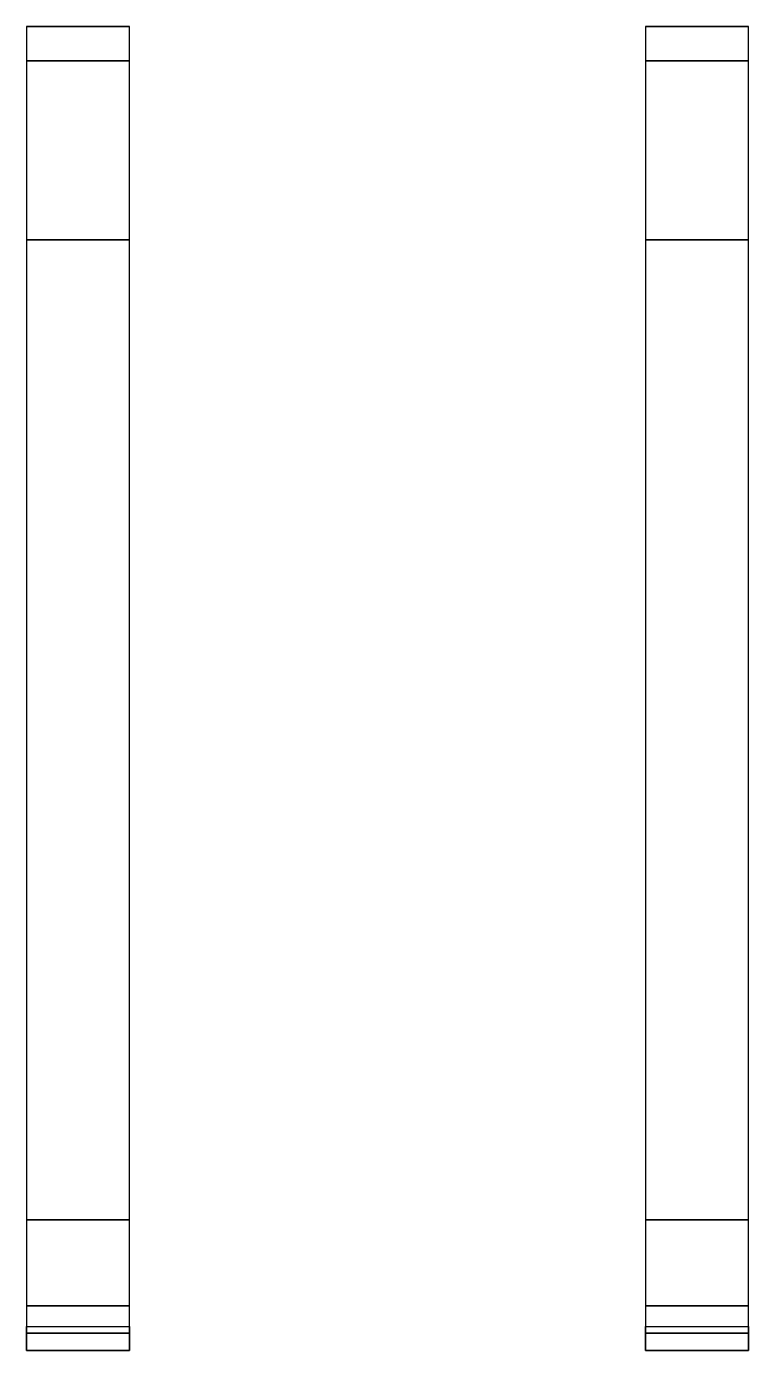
# Model space of a CAD drawing. Extents: x -1.05 to 1.05, y -1.94 to 1.91.
import ezdxf

# ---------------------------------------------------------------- set-up
doc = ezdxf.new("R2010")
doc.units = 0
doc.layers.add('TRACKS', color=6, linetype='CONTINUOUS')

msp = doc.modelspace()

# ---------------------------------------------------------------- linework, layer by layer
at = {"layer": 'TRACKS'}
for points in [[(-1.05, 1.91, 0.62), (-1.05, 1.91, 0.48), (-0.75, 1.91, 0.48), (-0.75, 1.91, 0.62)], [(-1.05, 1.91, 0.48), (-1.05, 1.81, 0.34), (-0.75, 1.81, 0.34), (-0.75, 1.91, 0.48)], [(0.75, 1.91, 0.48), (0.75, 1.81, 0.34), (1.05, 1.81, 0.34), (1.05, 1.91, 0.48)], [(0.75, 1.91, 0.62), (0.75, 1.91, 0.48), (1.05, 1.91, 0.48), (1.05, 1.91, 0.62)], [(-1.05, 1.81, 0.34), (-1.05, 1.29), (-0.75, 1.29), (-0.75, 1.81, 0.34)], [(0.75, 1.81, 0.34), (0.75, 1.29), (1.05, 1.29), (1.05, 1.81, 0.34)], [(-1.05, 1.29), (-1.05, -1.56), (-0.75, -1.56), (-0.75, 1.29)], [(0.75, 1.29), (0.75, -1.56), (1.05, -1.56), (1.05, 1.29)], [(-1.05, -1.56), (-1.05, -1.81, 0.07), (-0.75, -1.81, 0.07), (-0.75, -1.56)], [(0.75, -1.56), (0.75, -1.81, 0.07), (1.05, -1.81, 0.07), (1.05, -1.56)], [(-1.05, -1.81, 0.07), (-1.05, -1.89, 0.18), (-0.75, -1.89, 0.18), (-0.75, -1.81, 0.07)], [(0.75, -1.81, 0.07), (0.75, -1.89, 0.18), (1.05, -1.89, 0.18), (1.05, -1.81, 0.07)], [(-1.05, -1.94, 0.48), (-1.05, -1.87, 0.63), (-0.75, -1.87, 0.63), (-0.75, -1.94, 0.48)], [(0.75, -1.94, 0.48), (0.75, -1.87, 0.63), (1.05, -1.87, 0.63), (1.05, -1.94, 0.48)], [(-1.05, -1.89, 0.18), (-1.05, -1.94, 0.33), (-0.75, -1.94, 0.33), (-0.75, -1.89, 0.18)], [(0.75, -1.89, 0.18), (0.75, -1.94, 0.33), (1.05, -1.94, 0.33), (1.05, -1.89, 0.18)], [(-1.05, -1.94, 0.33), (-1.05, -1.94, 0.48), (-0.75, -1.94, 0.48), (-0.75, -1.94, 0.33)], [(0.75, -1.94, 0.33), (0.75, -1.94, 0.48), (1.05, -1.94, 0.48), (1.05, -1.94, 0.33)]]:
    msp.add_3dface(points, dxfattribs=at)

doc.saveas('drawing.dxf')
